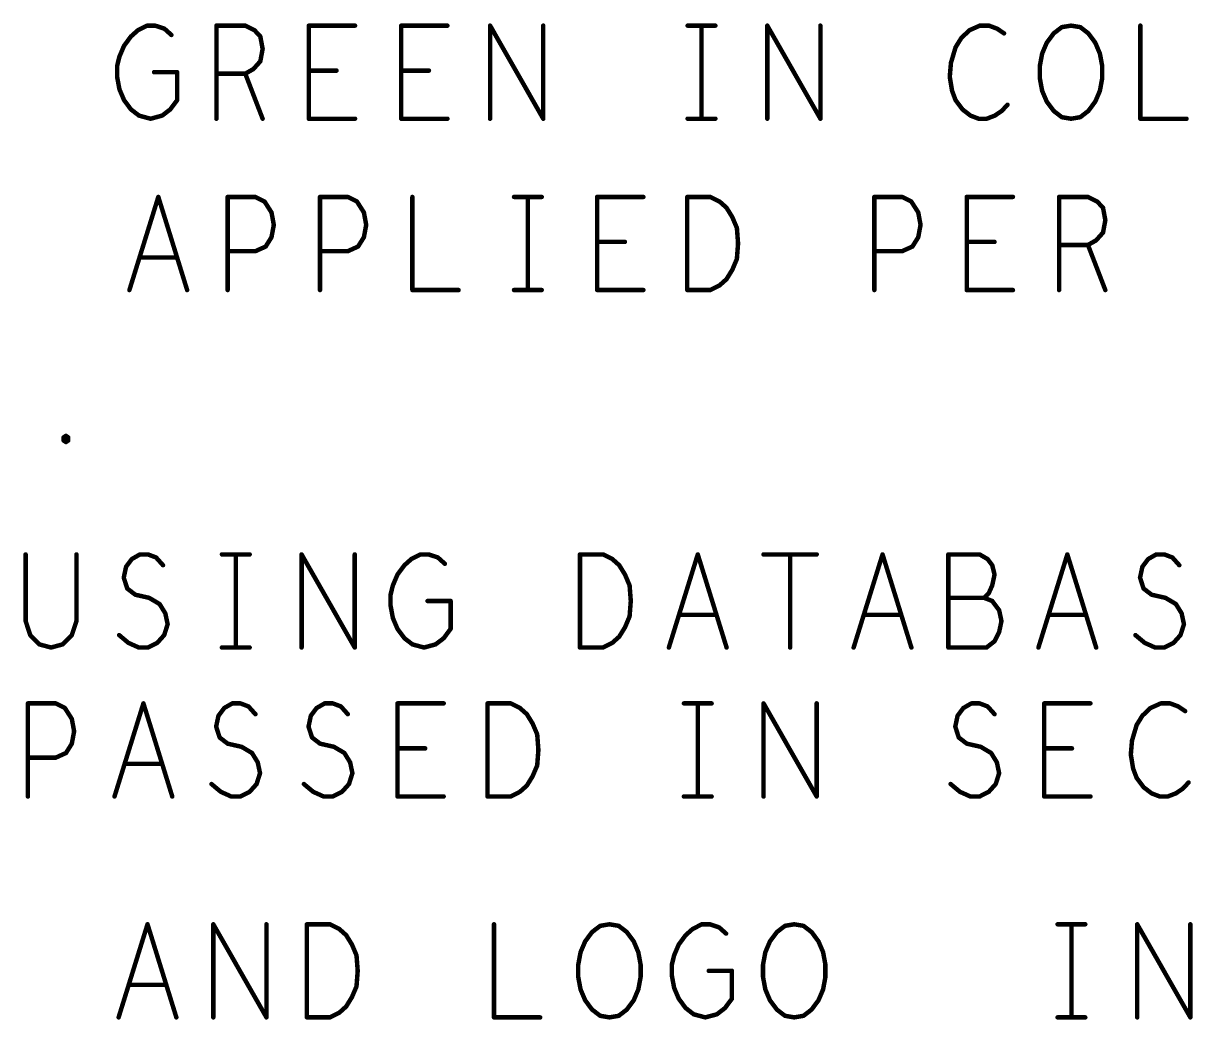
# Model space of a CAD drawing. Extents: x -18 to 16.1, y -6.6 to 15.5.
# Drawn here: x -12.839 to -11.269, y 11.288 to 12.626 of the extents above; entities that cross this region are included whole.
import ezdxf

# ---------------------------------------------------------------- set-up
doc = ezdxf.new("R2010")
doc.units = 0
doc.layers.get('0').update_dxf_attribs({"linetype": 'CONTINUOUS'})
doc.layers.add('FAB', color=13, linetype='CONTINUOUS')

# ---------------------------------------------------------------- blocks, each defined once
blk = doc.blocks.new('ROUND_1')
at = {"const_width": 0.003}
blk.add_lwpolyline([(-0.0015, 0, 1), (0.0015, 0, 1)], format="xyb", close=True, dxfattribs=at)

msp = doc.modelspace()

# ---------------------------------------------------------------- linework, layer by layer
at = {"layer": 'FAB', "const_width": 0.006}
for points in [[(-12.6941, 12.6082), (-12.6848, 12.6165)], [(-12.6848, 12.6165), (-12.6724, 12.6227)], [(-12.6724, 12.6227), (-12.6616, 12.6227)], [(-12.6616, 12.6227), (-12.6492, 12.6186)], [(-12.6492, 12.6186), (-12.6399, 12.6102)], [(-12.5794, 12.4977), (-12.5794, 12.6227)], [(-12.5794, 12.6227), (-12.5407, 12.6227)], [(-12.5407, 12.6227), (-12.5283, 12.6165)], [(-12.5283, 12.6165), (-12.5205, 12.6082)], [(-12.4554, 12.4977), (-12.4554, 12.6227)], [(-12.4554, 12.6227), (-12.3934, 12.6227)], [(-12.3314, 12.4977), (-12.3314, 12.6227)], [(-12.3314, 12.6227), (-12.2694, 12.6227)], [(-12.2121, 12.4977), (-12.2121, 12.6227)], [(-12.2121, 12.6227), (-12.1408, 12.4977)], [(-12.1408, 12.4977), (-12.1408, 12.6227)], [(-11.947, 12.6227), (-11.9098, 12.6227)], [(-11.9284, 12.6227), (-11.9284, 12.4977)], [(-11.8401, 12.4977), (-11.8401, 12.6227)], [(-11.8401, 12.6227), (-11.7688, 12.4977)], [(-11.7688, 12.4977), (-11.7688, 12.6227)], [(-11.5688, 12.6165), (-11.5797, 12.6061)], [(-11.5549, 12.6227), (-11.5688, 12.6165)], [(-11.5425, 12.6227), (-11.5549, 12.6227)], [(-11.5316, 12.6186), (-11.5425, 12.6227)], [(-11.5223, 12.6123), (-11.5316, 12.6186)], [(-11.4557, 12.6123), (-11.4448, 12.6207)], [(-11.4448, 12.6207), (-11.4324, 12.6227)], [(-11.4324, 12.6227), (-11.42, 12.6207)], [(-11.42, 12.6207), (-11.4092, 12.6123)], [(-11.3394, 12.6227), (-11.3394, 12.4977)], [(-12.7034, 12.5957), (-12.6941, 12.6082)], [(-12.5205, 12.6082), (-12.5174, 12.5915)], [(-11.5797, 12.6061), (-11.5874, 12.5936)], [(-11.4712, 12.5852), (-11.465, 12.5998)], [(-11.465, 12.5998), (-11.4557, 12.6123)], [(-11.4092, 12.6123), (-11.3999, 12.5998)], [(-11.3999, 12.5998), (-11.3937, 12.5852)], [(-12.7096, 12.5811), (-12.7034, 12.5957)], [(-12.5174, 12.5915), (-12.5205, 12.5748)], [(-11.5874, 12.5936), (-11.5936, 12.5727)], [(-11.4743, 12.5686), (-11.4712, 12.5852)], [(-11.3937, 12.5852), (-11.3906, 12.5686)], [(-12.7127, 12.5686), (-12.7096, 12.5811)], [(-12.7127, 12.554), (-12.7127, 12.5686)], [(-12.5205, 12.5748), (-12.5298, 12.5644)], [(-11.5936, 12.5727), (-11.5952, 12.554)], [(-11.4743, 12.5519), (-11.4743, 12.5686)], [(-11.3906, 12.5686), (-11.3906, 12.5519)], [(-12.7096, 12.5373), (-12.7127, 12.554)], [(-12.6631, 12.5602), (-12.6321, 12.5602)], [(-12.6321, 12.5602), (-12.6321, 12.5227)], [(-12.5407, 12.5582), (-12.5794, 12.5582)], [(-12.5298, 12.5644), (-12.5407, 12.5582)], [(-12.5407, 12.5582), (-12.5174, 12.4977)], [(-12.4182, 12.5623), (-12.4554, 12.5623)], [(-12.2942, 12.5623), (-12.3314, 12.5623)], [(-11.5952, 12.554), (-11.5921, 12.5352)], [(-11.4712, 12.5352), (-11.4743, 12.5519)], [(-11.3906, 12.5519), (-11.3937, 12.5352)], [(-12.7034, 12.5227), (-12.7096, 12.5373)], [(-12.6941, 12.5102), (-12.7034, 12.5227)], [(-12.6321, 12.5227), (-12.6414, 12.5102)], [(-11.5921, 12.5352), (-11.5874, 12.5227)], [(-11.5874, 12.5227), (-11.5781, 12.5102)], [(-11.465, 12.5207), (-11.4712, 12.5352)], [(-11.4557, 12.5082), (-11.465, 12.5207)], [(-11.3999, 12.5207), (-11.4092, 12.5082)], [(-11.3937, 12.5352), (-11.3999, 12.5207)], [(-12.6833, 12.5019), (-12.6941, 12.5102)], [(-12.6414, 12.5102), (-12.6523, 12.5019)], [(-11.5781, 12.5102), (-11.5673, 12.5019)], [(-11.5347, 12.5019), (-11.5254, 12.5082)], [(-11.5254, 12.5082), (-11.5177, 12.5165)], [(-11.4448, 12.4998), (-11.4557, 12.5082)], [(-11.4092, 12.5082), (-11.42, 12.4998)], [(-12.6678, 12.4977), (-12.6833, 12.5019)], [(-12.6523, 12.5019), (-12.6678, 12.4977)], [(-12.3934, 12.4977), (-12.4554, 12.4977)], [(-12.2694, 12.4977), (-12.3314, 12.4977)], [(-11.947, 12.4977), (-11.9098, 12.4977)], [(-11.5673, 12.5019), (-11.5564, 12.4977)], [(-11.5564, 12.4977), (-11.5456, 12.4977)], [(-11.5456, 12.4977), (-11.5347, 12.5019)], [(-11.4324, 12.4977), (-11.4448, 12.4998)], [(-11.42, 12.4998), (-11.4324, 12.4977)], [(-11.3394, 12.4977), (-11.2774, 12.4977)], [(-12.6962, 12.2677), (-12.6574, 12.3927)], [(-12.6574, 12.3927), (-12.6187, 12.2677)], [(-12.5644, 12.2677), (-12.5644, 12.3927)], [(-12.5644, 12.3927), (-12.5272, 12.3927)], [(-12.5272, 12.3927), (-12.5148, 12.3865)], [(-12.5148, 12.3865), (-12.5055, 12.3719)], [(-12.4404, 12.2677), (-12.4404, 12.3927)], [(-12.4404, 12.3927), (-12.4032, 12.3927)], [(-12.4032, 12.3927), (-12.3908, 12.3865)], [(-12.3908, 12.3865), (-12.3815, 12.3719)], [(-12.3164, 12.3927), (-12.3164, 12.2677)], [(-12.18, 12.3927), (-12.1428, 12.3927)], [(-12.1614, 12.3927), (-12.1614, 12.2677)], [(-12.0684, 12.2677), (-12.0684, 12.3927)], [(-12.0684, 12.3927), (-12.0064, 12.3927)], [(-11.9475, 12.2677), (-11.9475, 12.3927)], [(-11.9475, 12.3927), (-11.9165, 12.3927)], [(-11.9165, 12.3927), (-11.9041, 12.3865)], [(-11.9041, 12.3865), (-11.8948, 12.3782)], [(-11.6964, 12.2677), (-11.6964, 12.3927)], [(-11.6964, 12.3927), (-11.6592, 12.3927)], [(-11.6592, 12.3927), (-11.6468, 12.3865)], [(-11.6468, 12.3865), (-11.6375, 12.3719)], [(-11.5724, 12.2677), (-11.5724, 12.3927)], [(-11.5724, 12.3927), (-11.5104, 12.3927)], [(-11.4484, 12.2677), (-11.4484, 12.3927)], [(-11.4484, 12.3927), (-11.4097, 12.3927)], [(-11.4097, 12.3927), (-11.3973, 12.3865)], [(-11.3973, 12.3865), (-11.3895, 12.3782)], [(-12.5055, 12.3719), (-12.5024, 12.3552)], [(-12.3815, 12.3719), (-12.3784, 12.3552)], [(-11.8948, 12.3782), (-11.8871, 12.3657)], [(-11.8871, 12.3657), (-11.8809, 12.3511)], [(-11.6375, 12.3719), (-11.6344, 12.3552)], [(-11.3895, 12.3782), (-11.3864, 12.3615)], [(-12.5024, 12.3552), (-12.5055, 12.3386)], [(-12.3784, 12.3552), (-12.3815, 12.3386)], [(-11.8809, 12.3511), (-11.8793, 12.3302)], [(-11.6344, 12.3552), (-11.6375, 12.3386)], [(-11.3864, 12.3615), (-11.3895, 12.3448)], [(-12.5055, 12.3386), (-12.5133, 12.3261)], [(-12.3815, 12.3386), (-12.3893, 12.3261)], [(-12.0312, 12.3323), (-12.0684, 12.3323)], [(-11.6375, 12.3386), (-11.6453, 12.3261)], [(-11.5352, 12.3323), (-11.5724, 12.3323)], [(-11.3988, 12.3344), (-11.4097, 12.3282)], [(-11.3895, 12.3448), (-11.3988, 12.3344)], [(-12.5272, 12.3198), (-12.5644, 12.3198)], [(-12.5133, 12.3261), (-12.5272, 12.3198)], [(-12.4032, 12.3198), (-12.4404, 12.3198)], [(-12.3893, 12.3261), (-12.4032, 12.3198)], [(-11.8793, 12.3302), (-11.8809, 12.3094)], [(-11.6592, 12.3198), (-11.6964, 12.3198)], [(-11.6453, 12.3261), (-11.6592, 12.3198)], [(-11.4097, 12.3282), (-11.4484, 12.3282)], [(-11.4097, 12.3282), (-11.3864, 12.2677)], [(-12.6326, 12.3115), (-12.6822, 12.3115)], [(-11.8809, 12.3094), (-11.8871, 12.2948)], [(-11.8871, 12.2948), (-11.8948, 12.2823)], [(-11.9041, 12.274), (-11.9165, 12.2677)], [(-11.8948, 12.2823), (-11.9041, 12.274)], [(-12.3164, 12.2677), (-12.2544, 12.2677)], [(-12.18, 12.2677), (-12.1428, 12.2677)], [(-12.0064, 12.2677), (-12.0684, 12.2677)], [(-11.9165, 12.2677), (-11.9475, 12.2677)], [(-11.5104, 12.2677), (-11.5724, 12.2677)], [(-12.7845, 12.0698), (-12.7814, 12.0719)], [(-12.7845, 12.0657), (-12.7845, 12.0698)], [(-12.7814, 12.0636), (-12.7845, 12.0657)], [(-12.7814, 12.0719), (-12.7783, 12.0698)], [(-12.7783, 12.0657), (-12.7814, 12.0636)], [(-12.7783, 12.0698), (-12.7783, 12.0657)], [(-12.8355, 11.9127), (-12.8355, 11.8232)], [(-12.7673, 11.8232), (-12.7673, 11.9127)], [(-12.6929, 11.9065), (-12.6821, 11.9127)], [(-12.6821, 11.9127), (-12.6712, 11.9127)], [(-12.6712, 11.9127), (-12.6604, 11.9086)], [(-12.6604, 11.9086), (-12.6511, 11.8982)], [(-12.572, 11.9127), (-12.5348, 11.9127)], [(-12.5534, 11.9127), (-12.5534, 11.7877)], [(-12.4651, 11.7877), (-12.4651, 11.9127)], [(-12.4651, 11.9127), (-12.3938, 11.7877)], [(-12.3938, 11.7877), (-12.3938, 11.9127)], [(-12.3178, 11.9065), (-12.3054, 11.9127)], [(-12.3054, 11.9127), (-12.2946, 11.9127)], [(-12.2946, 11.9127), (-12.2822, 11.9086)], [(-12.2822, 11.9086), (-12.2729, 11.9002)], [(-12.0915, 11.7877), (-12.0915, 11.9127)], [(-12.0915, 11.9127), (-12.0605, 11.9127)], [(-12.0605, 11.9127), (-12.0481, 11.9065)], [(-11.9722, 11.7877), (-11.9334, 11.9127)], [(-11.9334, 11.9127), (-11.8947, 11.7877)], [(-11.8451, 11.9127), (-11.7738, 11.9127)], [(-11.8094, 11.9127), (-11.8094, 11.7877)], [(-11.7242, 11.7877), (-11.6854, 11.9127)], [(-11.6854, 11.9127), (-11.6467, 11.7877)], [(-11.5552, 11.9127), (-11.5971, 11.9127)], [(-11.5971, 11.9127), (-11.5971, 11.7877)], [(-11.5444, 11.9065), (-11.5552, 11.9127)], [(-11.4762, 11.7877), (-11.4374, 11.9127)], [(-11.4374, 11.9127), (-11.3987, 11.7877)], [(-11.3289, 11.9065), (-11.3181, 11.9127)], [(-11.3181, 11.9127), (-11.3072, 11.9127)], [(-11.3072, 11.9127), (-11.2964, 11.9086)], [(-11.2964, 11.9086), (-11.2871, 11.8982)], [(-12.7038, 11.8815), (-12.7007, 11.8961)], [(-12.7007, 11.8961), (-12.6929, 11.9065)], [(-12.3364, 11.8857), (-12.3271, 11.8982)], [(-12.3271, 11.8982), (-12.3178, 11.9065)], [(-12.0481, 11.9065), (-12.0388, 11.8982)], [(-12.0388, 11.8982), (-12.0311, 11.8857)], [(-11.5382, 11.8982), (-11.5444, 11.9065)], [(-11.5351, 11.8857), (-11.5382, 11.8982)], [(-11.3398, 11.8815), (-11.3367, 11.8961)], [(-11.3367, 11.8961), (-11.3289, 11.9065)], [(-12.6991, 11.8669), (-12.7038, 11.8815)], [(-12.3426, 11.8711), (-12.3364, 11.8857)], [(-12.0311, 11.8857), (-12.0249, 11.8711)], [(-11.5382, 11.8711), (-11.5351, 11.8857)], [(-11.3351, 11.8669), (-11.3398, 11.8815)], [(-12.6883, 11.8586), (-12.6991, 11.8669)], [(-12.3457, 11.8586), (-12.3426, 11.8711)], [(-12.0249, 11.8711), (-12.0233, 11.8502)], [(-11.549, 11.8544), (-11.5428, 11.8607)], [(-11.5428, 11.8607), (-11.5382, 11.8711)], [(-11.3243, 11.8586), (-11.3351, 11.8669)], [(-12.6697, 11.8544), (-12.6883, 11.8586)], [(-12.6557, 11.8461), (-12.6697, 11.8544)], [(-12.648, 11.8336), (-12.6557, 11.8461)], [(-12.3457, 11.844), (-12.3457, 11.8586)], [(-12.2961, 11.8502), (-12.2651, 11.8502)], [(-12.2651, 11.8502), (-12.2651, 11.8127)], [(-12.0233, 11.8502), (-12.0249, 11.8294)], [(-11.549, 11.8544), (-11.5971, 11.8544)], [(-11.5382, 11.8502), (-11.549, 11.8544)], [(-11.5289, 11.8377), (-11.5382, 11.8502)], [(-11.3057, 11.8544), (-11.3243, 11.8586)], [(-11.2917, 11.8461), (-11.3057, 11.8544)], [(-11.284, 11.8336), (-11.2917, 11.8461)], [(-12.6449, 11.819), (-12.648, 11.8336)], [(-12.3426, 11.8273), (-12.3457, 11.844)], [(-12.0249, 11.8294), (-12.0311, 11.8148)], [(-11.9086, 11.8315), (-11.9582, 11.8315)], [(-11.6606, 11.8315), (-11.7102, 11.8315)], [(-11.5258, 11.8232), (-11.5289, 11.8377)], [(-11.4126, 11.8315), (-11.4622, 11.8315)], [(-11.2809, 11.819), (-11.284, 11.8336)], [(-12.8355, 11.8232), (-12.8293, 11.8044)], [(-12.7735, 11.8044), (-12.7673, 11.8232)], [(-12.6495, 11.8044), (-12.6449, 11.819)], [(-12.3364, 11.8127), (-12.3426, 11.8273)], [(-12.0311, 11.8148), (-12.0388, 11.8023)], [(-11.5289, 11.8086), (-11.5258, 11.8232)], [(-11.2855, 11.8044), (-11.2809, 11.819)], [(-12.8293, 11.8044), (-12.8169, 11.7919)], [(-12.7859, 11.7919), (-12.7735, 11.8044)], [(-12.71, 11.8044), (-12.6976, 11.794)], [(-12.6588, 11.794), (-12.6495, 11.8044)], [(-12.3271, 11.8002), (-12.3364, 11.8127)], [(-12.3163, 11.7919), (-12.3271, 11.8002)], [(-12.2744, 11.8002), (-12.2853, 11.7919)], [(-12.2651, 11.8127), (-12.2744, 11.8002)], [(-12.0388, 11.8023), (-12.0481, 11.794)], [(-11.5351, 11.7961), (-11.5289, 11.8086)], [(-11.346, 11.8044), (-11.3336, 11.794)], [(-11.2948, 11.794), (-11.2855, 11.8044)], [(-12.8169, 11.7919), (-12.8014, 11.7877)], [(-12.8014, 11.7877), (-12.7859, 11.7919)], [(-12.6976, 11.794), (-12.6836, 11.7877)], [(-12.6836, 11.7877), (-12.6712, 11.7877)], [(-12.6712, 11.7877), (-12.6588, 11.794)], [(-12.572, 11.7877), (-12.5348, 11.7877)], [(-12.3008, 11.7877), (-12.3163, 11.7919)], [(-12.2853, 11.7919), (-12.3008, 11.7877)], [(-12.0605, 11.7877), (-12.0915, 11.7877)], [(-12.0481, 11.794), (-12.0605, 11.7877)], [(-11.5971, 11.7877), (-11.5459, 11.7877)], [(-11.5459, 11.7877), (-11.5351, 11.7961)], [(-11.3336, 11.794), (-11.3196, 11.7877)], [(-11.3196, 11.7877), (-11.3072, 11.7877)], [(-11.3072, 11.7877), (-11.2948, 11.794)], [(-12.8324, 11.5877), (-12.8324, 11.7127)], [(-12.8324, 11.7127), (-12.7952, 11.7127)], [(-12.7952, 11.7127), (-12.7828, 11.7065)], [(-12.7828, 11.7065), (-12.7735, 11.6919)], [(-12.7162, 11.5877), (-12.6774, 11.7127)], [(-12.6774, 11.7127), (-12.6387, 11.5877)], [(-12.5767, 11.6961), (-12.5689, 11.7065)], [(-12.5689, 11.7065), (-12.5581, 11.7127)], [(-12.5581, 11.7127), (-12.5472, 11.7127)], [(-12.5472, 11.7127), (-12.5364, 11.7086)], [(-12.5364, 11.7086), (-12.5271, 11.6982)], [(-12.4527, 11.6961), (-12.4449, 11.7065)], [(-12.4449, 11.7065), (-12.4341, 11.7127)], [(-12.4341, 11.7127), (-12.4232, 11.7127)], [(-12.4232, 11.7127), (-12.4124, 11.7086)], [(-12.4124, 11.7086), (-12.4031, 11.6982)], [(-12.3364, 11.5877), (-12.3364, 11.7127)], [(-12.3364, 11.7127), (-12.2744, 11.7127)], [(-12.2155, 11.5877), (-12.2155, 11.7127)], [(-12.2155, 11.7127), (-12.1845, 11.7127)], [(-12.1845, 11.7127), (-12.1721, 11.7065)], [(-12.1721, 11.7065), (-12.1628, 11.6982)], [(-11.952, 11.7127), (-11.9148, 11.7127)], [(-11.9334, 11.7127), (-11.9334, 11.5877)], [(-11.8451, 11.5877), (-11.8451, 11.7127)], [(-11.8451, 11.7127), (-11.7738, 11.5877)], [(-11.7738, 11.5877), (-11.7738, 11.7127)], [(-11.5847, 11.6961), (-11.5769, 11.7065)], [(-11.5769, 11.7065), (-11.5661, 11.7127)], [(-11.5661, 11.7127), (-11.5552, 11.7127)], [(-11.5552, 11.7127), (-11.5444, 11.7086)], [(-11.5444, 11.7086), (-11.5351, 11.6982)], [(-11.4684, 11.5877), (-11.4684, 11.7127)], [(-11.4684, 11.7127), (-11.4064, 11.7127)], [(-11.3258, 11.7065), (-11.3367, 11.6961)], [(-11.3119, 11.7127), (-11.3258, 11.7065)], [(-11.2995, 11.7127), (-11.3119, 11.7127)], [(-11.2886, 11.7086), (-11.2995, 11.7127)], [(-11.2793, 11.7023), (-11.2886, 11.7086)], [(-12.7735, 11.6919), (-12.7704, 11.6752)], [(-12.5798, 11.6815), (-12.5767, 11.6961)], [(-12.4558, 11.6815), (-12.4527, 11.6961)], [(-12.1628, 11.6982), (-12.1551, 11.6857)], [(-11.5878, 11.6815), (-11.5847, 11.6961)], [(-11.3367, 11.6961), (-11.3444, 11.6836)], [(-12.7704, 11.6752), (-12.7735, 11.6586)], [(-12.5751, 11.6669), (-12.5798, 11.6815)], [(-12.4511, 11.6669), (-12.4558, 11.6815)], [(-12.1551, 11.6857), (-12.1489, 11.6711)], [(-11.5831, 11.6669), (-11.5878, 11.6815)], [(-11.3444, 11.6836), (-11.3506, 11.6627)], [(-12.7735, 11.6586), (-12.7813, 11.6461)], [(-12.5643, 11.6586), (-12.5751, 11.6669)], [(-12.5457, 11.6544), (-12.5643, 11.6586)], [(-12.4403, 11.6586), (-12.4511, 11.6669)], [(-12.4217, 11.6544), (-12.4403, 11.6586)], [(-12.1489, 11.6711), (-12.1473, 11.6502)], [(-11.5723, 11.6586), (-11.5831, 11.6669)], [(-11.5537, 11.6544), (-11.5723, 11.6586)], [(-11.3506, 11.6627), (-11.3522, 11.644)], [(-12.7813, 11.6461), (-12.7952, 11.6398)], [(-12.5317, 11.6461), (-12.5457, 11.6544)], [(-12.524, 11.6336), (-12.5317, 11.6461)], [(-12.4077, 11.6461), (-12.4217, 11.6544)], [(-12.4, 11.6336), (-12.4077, 11.6461)], [(-12.2992, 11.6523), (-12.3364, 11.6523)], [(-12.1473, 11.6502), (-12.1489, 11.6294)], [(-11.5397, 11.6461), (-11.5537, 11.6544)], [(-11.532, 11.6336), (-11.5397, 11.6461)], [(-11.4312, 11.6523), (-11.4684, 11.6523)], [(-11.3522, 11.644), (-11.3491, 11.6252)], [(-12.7952, 11.6398), (-12.8324, 11.6398)], [(-12.6526, 11.6315), (-12.7022, 11.6315)], [(-12.5209, 11.619), (-12.524, 11.6336)], [(-12.3969, 11.619), (-12.4, 11.6336)], [(-12.1489, 11.6294), (-12.1551, 11.6148)], [(-11.5289, 11.619), (-11.532, 11.6336)], [(-11.3491, 11.6252), (-11.3444, 11.6127)], [(-12.5255, 11.6044), (-12.5209, 11.619)], [(-12.4015, 11.6044), (-12.3969, 11.619)], [(-12.1551, 11.6148), (-12.1628, 11.6023)], [(-11.5335, 11.6044), (-11.5289, 11.619)], [(-11.3444, 11.6127), (-11.3351, 11.6002)], [(-12.586, 11.6044), (-12.5736, 11.594)], [(-12.5736, 11.594), (-12.5596, 11.5877)], [(-12.5472, 11.5877), (-12.5348, 11.594)], [(-12.5348, 11.594), (-12.5255, 11.6044)], [(-12.462, 11.6044), (-12.4496, 11.594)], [(-12.4496, 11.594), (-12.4356, 11.5877)], [(-12.4232, 11.5877), (-12.4108, 11.594)], [(-12.4108, 11.594), (-12.4015, 11.6044)], [(-12.1721, 11.594), (-12.1845, 11.5877)], [(-12.1628, 11.6023), (-12.1721, 11.594)], [(-11.594, 11.6044), (-11.5816, 11.594)], [(-11.5816, 11.594), (-11.5676, 11.5877)], [(-11.5552, 11.5877), (-11.5428, 11.594)], [(-11.5428, 11.594), (-11.5335, 11.6044)], [(-11.3351, 11.6002), (-11.3243, 11.5919)], [(-11.2917, 11.5919), (-11.2824, 11.5982)], [(-11.2824, 11.5982), (-11.2747, 11.6065)], [(-12.5596, 11.5877), (-12.5472, 11.5877)], [(-12.4356, 11.5877), (-12.4232, 11.5877)], [(-12.2744, 11.5877), (-12.3364, 11.5877)], [(-12.1845, 11.5877), (-12.2155, 11.5877)], [(-11.952, 11.5877), (-11.9148, 11.5877)], [(-11.5676, 11.5877), (-11.5552, 11.5877)], [(-11.4064, 11.5877), (-11.4684, 11.5877)], [(-11.3243, 11.5919), (-11.3134, 11.5877)], [(-11.3134, 11.5877), (-11.3026, 11.5877)], [(-11.3026, 11.5877), (-11.2917, 11.5919)], [(-12.7107, 11.2911), (-12.6719, 11.4161)], [(-12.6719, 11.4161), (-12.6332, 11.2911)], [(-12.5836, 11.2911), (-12.5836, 11.4161)], [(-12.5836, 11.4161), (-12.5123, 11.2911)], [(-12.5123, 11.2911), (-12.5123, 11.4161)], [(-12.458, 11.2911), (-12.458, 11.4161)], [(-12.458, 11.4161), (-12.427, 11.4161)], [(-12.427, 11.4161), (-12.4146, 11.4098)], [(-12.4146, 11.4098), (-12.4053, 11.4015)], [(-12.2069, 11.4161), (-12.2069, 11.2911)], [(-12.0845, 11.3932), (-12.0752, 11.4057)], [(-12.0752, 11.4057), (-12.0643, 11.414)], [(-12.0643, 11.414), (-12.0519, 11.4161)], [(-12.0519, 11.4161), (-12.0395, 11.414)], [(-12.0395, 11.414), (-12.0287, 11.4057)], [(-12.0287, 11.4057), (-12.0194, 11.3932)], [(-11.9496, 11.4015), (-11.9403, 11.4098)], [(-11.9403, 11.4098), (-11.9279, 11.4161)], [(-11.9279, 11.4161), (-11.9171, 11.4161)], [(-11.9171, 11.4161), (-11.9047, 11.4119)], [(-11.9047, 11.4119), (-11.8954, 11.4036)], [(-11.8365, 11.3932), (-11.8272, 11.4057)], [(-11.8272, 11.4057), (-11.8163, 11.414)], [(-11.8163, 11.414), (-11.8039, 11.4161)], [(-11.8039, 11.4161), (-11.7915, 11.414)], [(-11.7915, 11.414), (-11.7807, 11.4057)], [(-11.7807, 11.4057), (-11.7714, 11.3932)], [(-11.4505, 11.4161), (-11.4133, 11.4161)], [(-11.4319, 11.4161), (-11.4319, 11.2911)], [(-11.3436, 11.2911), (-11.3436, 11.4161)], [(-11.3436, 11.4161), (-11.2723, 11.2911)], [(-11.2723, 11.2911), (-11.2723, 11.4161)], [(-12.4053, 11.4015), (-12.3976, 11.389)], [(-12.0907, 11.3786), (-12.0845, 11.3932)], [(-12.0194, 11.3932), (-12.0132, 11.3786)], [(-11.9589, 11.389), (-11.9496, 11.4015)], [(-11.8427, 11.3786), (-11.8365, 11.3932)], [(-11.7714, 11.3932), (-11.7652, 11.3786)], [(-12.3976, 11.389), (-12.3914, 11.3744)], [(-12.3914, 11.3744), (-12.3898, 11.3536)], [(-12.0938, 11.3619), (-12.0907, 11.3786)], [(-12.0132, 11.3786), (-12.0101, 11.3619)], [(-11.9682, 11.3619), (-11.9651, 11.3744)], [(-11.9651, 11.3744), (-11.9589, 11.389)], [(-11.8458, 11.3619), (-11.8427, 11.3786)], [(-11.7652, 11.3786), (-11.7621, 11.3619)], [(-12.0938, 11.3452), (-12.0938, 11.3619)], [(-12.0101, 11.3619), (-12.0101, 11.3452)], [(-11.9682, 11.3473), (-11.9682, 11.3619)], [(-11.8458, 11.3452), (-11.8458, 11.3619)], [(-11.7621, 11.3619), (-11.7621, 11.3452)], [(-12.3898, 11.3536), (-12.3914, 11.3327)], [(-12.0907, 11.3286), (-12.0938, 11.3452)], [(-12.0101, 11.3452), (-12.0132, 11.3286)], [(-11.9651, 11.3307), (-11.9682, 11.3473)], [(-11.9186, 11.3536), (-11.8876, 11.3536)], [(-11.8876, 11.3536), (-11.8876, 11.3161)], [(-11.8427, 11.3286), (-11.8458, 11.3452)], [(-11.7621, 11.3452), (-11.7652, 11.3286)], [(-12.6471, 11.3348), (-12.6967, 11.3348)], [(-12.3914, 11.3327), (-12.3976, 11.3182)], [(-12.0845, 11.314), (-12.0907, 11.3286)], [(-12.0132, 11.3286), (-12.0194, 11.314)], [(-11.9589, 11.3161), (-11.9651, 11.3307)], [(-11.8365, 11.314), (-11.8427, 11.3286)], [(-11.7652, 11.3286), (-11.7714, 11.314)], [(-12.3976, 11.3182), (-12.4053, 11.3057)], [(-12.0752, 11.3015), (-12.0845, 11.314)], [(-12.0194, 11.314), (-12.0287, 11.3015)], [(-11.9496, 11.3036), (-11.9589, 11.3161)], [(-11.8876, 11.3161), (-11.8969, 11.3036)], [(-11.8272, 11.3015), (-11.8365, 11.314)], [(-11.7714, 11.314), (-11.7807, 11.3015)], [(-12.4146, 11.2973), (-12.427, 11.2911)], [(-12.4053, 11.3057), (-12.4146, 11.2973)], [(-12.0643, 11.2932), (-12.0752, 11.3015)], [(-12.0287, 11.3015), (-12.0395, 11.2932)], [(-11.9388, 11.2952), (-11.9496, 11.3036)], [(-11.8969, 11.3036), (-11.9078, 11.2952)], [(-11.8163, 11.2932), (-11.8272, 11.3015)], [(-11.7807, 11.3015), (-11.7915, 11.2932)], [(-12.427, 11.2911), (-12.458, 11.2911)], [(-12.2069, 11.2911), (-12.1449, 11.2911)], [(-12.0519, 11.2911), (-12.0643, 11.2932)], [(-12.0395, 11.2932), (-12.0519, 11.2911)], [(-11.9233, 11.2911), (-11.9388, 11.2952)], [(-11.9078, 11.2952), (-11.9233, 11.2911)], [(-11.8039, 11.2911), (-11.8163, 11.2932)], [(-11.7915, 11.2932), (-11.8039, 11.2911)], [(-11.4505, 11.2911), (-11.4133, 11.2911)]]:
    msp.add_lwpolyline(points, dxfattribs=at)

# ---------------------------------------------------------------- block references
at = {"layer": 'FAB'}
for p in [(-12.6848, 12.6165), (-12.6848, 12.6165), (-12.6724, 12.6227), (-12.6724, 12.6227), (-12.6616, 12.6227), (-12.6616, 12.6227), (-12.6492, 12.6186), (-12.6492, 12.6186), (-12.5794, 12.6227), (-12.5794, 12.6227), (-12.5407, 12.6227), (-12.5407, 12.6227), (-12.5283, 12.6165), (-12.5283, 12.6165), (-12.4554, 12.6227), (-12.4554, 12.6227), (-12.3934, 12.6227), (-12.3314, 12.6227), (-12.3314, 12.6227), (-12.2694, 12.6227), (-12.2121, 12.6227), (-12.2121, 12.6227), (-12.1408, 12.6227), (-11.947, 12.6227), (-11.9284, 12.6227), (-11.9098, 12.6227), (-11.8401, 12.6227), (-11.8401, 12.6227), (-11.7688, 12.6227), (-11.5688, 12.6165), (-11.5688, 12.6165), (-11.5549, 12.6227), (-11.5549, 12.6227), (-11.5425, 12.6227), (-11.5425, 12.6227), (-11.5316, 12.6186), (-11.5316, 12.6186), (-11.4448, 12.6207), (-11.4448, 12.6207), (-11.4324, 12.6227), (-11.4324, 12.6227), (-11.42, 12.6207), (-11.42, 12.6207), (-11.3394, 12.6227), (-12.6941, 12.6082), (-12.6941, 12.6082), (-12.6399, 12.6102), (-12.5205, 12.6082), (-12.5205, 12.6082), (-11.5797, 12.6061), (-11.5797, 12.6061), (-11.5223, 12.6123), (-11.465, 12.5998), (-11.465, 12.5998), (-11.4557, 12.6123), (-11.4557, 12.6123), (-11.4092, 12.6123), (-11.4092, 12.6123), (-11.3999, 12.5998), (-11.3999, 12.5998), (-12.7034, 12.5957), (-12.7034, 12.5957), (-12.5174, 12.5915), (-12.5174, 12.5915), (-11.5874, 12.5936), (-11.5874, 12.5936), (-11.4712, 12.5852), (-11.4712, 12.5852), (-11.3937, 12.5852), (-11.3937, 12.5852), (-12.7127, 12.5686), (-12.7127, 12.5686), (-12.7096, 12.5811), (-12.7096, 12.5811), (-12.5205, 12.5748), (-12.5205, 12.5748), (-11.5936, 12.5727), (-11.5936, 12.5727), (-11.4743, 12.5686), (-11.4743, 12.5686), (-11.3906, 12.5686), (-11.3906, 12.5686), (-12.7127, 12.554), (-12.7127, 12.554), (-12.6631, 12.5602), (-12.6321, 12.5602), (-12.6321, 12.5602), (-12.5794, 12.5582), (-12.5407, 12.5582), (-12.5407, 12.5582), (-12.5407, 12.5582), (-12.5298, 12.5644), (-12.5298, 12.5644), (-12.4554, 12.5623), (-12.4182, 12.5623), (-12.3314, 12.5623), (-12.2942, 12.5623), (-11.5952, 12.554), (-11.5952, 12.554), (-11.4743, 12.5519), (-11.4743, 12.5519), (-11.3906, 12.5519), (-11.3906, 12.5519), (-12.7096, 12.5373), (-12.7096, 12.5373), (-12.7034, 12.5227), (-12.7034, 12.5227), (-12.6321, 12.5227), (-12.6321, 12.5227), (-11.5921, 12.5352), (-11.5921, 12.5352), (-11.5874, 12.5227), (-11.5874, 12.5227), (-11.4712, 12.5352), (-11.4712, 12.5352), (-11.465, 12.5207), (-11.465, 12.5207), (-11.3999, 12.5207), (-11.3999, 12.5207), (-11.3937, 12.5352), (-11.3937, 12.5352), (-12.6941, 12.5102), (-12.6941, 12.5102), (-12.6414, 12.5102), (-12.6414, 12.5102), (-11.5781, 12.5102), (-11.5781, 12.5102), (-11.5254, 12.5082), (-11.5254, 12.5082), (-11.5177, 12.5165), (-11.4557, 12.5082), (-11.4557, 12.5082), (-11.4092, 12.5082), (-11.4092, 12.5082), (-12.6833, 12.5019), (-12.6833, 12.5019), (-12.6678, 12.4977), (-12.6678, 12.4977), (-12.6523, 12.5019), (-12.6523, 12.5019), (-12.5794, 12.4977), (-12.5174, 12.4977), (-12.4554, 12.4977), (-12.4554, 12.4977), (-12.3934, 12.4977), (-12.3314, 12.4977), (-12.3314, 12.4977), (-12.2694, 12.4977), (-12.2121, 12.4977), (-12.1408, 12.4977), (-12.1408, 12.4977), (-11.947, 12.4977), (-11.9284, 12.4977), (-11.9098, 12.4977), (-11.8401, 12.4977), (-11.7688, 12.4977), (-11.7688, 12.4977), (-11.5673, 12.5019), (-11.5673, 12.5019), (-11.5564, 12.4977), (-11.5564, 12.4977), (-11.5456, 12.4977), (-11.5456, 12.4977), (-11.5347, 12.5019), (-11.5347, 12.5019), (-11.4448, 12.4998), (-11.4448, 12.4998), (-11.4324, 12.4977), (-11.4324, 12.4977), (-11.42, 12.4998), (-11.42, 12.4998), (-11.3394, 12.4977), (-11.3394, 12.4977), (-11.2774, 12.4977), (-12.6574, 12.3927), (-12.6574, 12.3927), (-12.5644, 12.3927), (-12.5644, 12.3927), (-12.5272, 12.3927), (-12.5272, 12.3927), (-12.5148, 12.3865), (-12.5148, 12.3865), (-12.4404, 12.3927), (-12.4404, 12.3927), (-12.4032, 12.3927), (-12.4032, 12.3927), (-12.3908, 12.3865), (-12.3908, 12.3865), (-12.3164, 12.3927), (-12.18, 12.3927), (-12.1614, 12.3927), (-12.1428, 12.3927), (-12.0684, 12.3927), (-12.0684, 12.3927), (-12.0064, 12.3927), (-11.9475, 12.3927), (-11.9475, 12.3927), (-11.9165, 12.3927), (-11.9165, 12.3927), (-11.9041, 12.3865), (-11.9041, 12.3865), (-11.6964, 12.3927), (-11.6964, 12.3927), (-11.6592, 12.3927), (-11.6592, 12.3927), (-11.6468, 12.3865), (-11.6468, 12.3865), (-11.5724, 12.3927), (-11.5724, 12.3927), (-11.5104, 12.3927), (-11.4484, 12.3927), (-11.4484, 12.3927), (-11.4097, 12.3927), (-11.4097, 12.3927), (-11.3973, 12.3865), (-11.3973, 12.3865), (-12.5055, 12.3719), (-12.5055, 12.3719), (-12.3815, 12.3719), (-12.3815, 12.3719), (-11.8948, 12.3782), (-11.8948, 12.3782), (-11.8871, 12.3657), (-11.8871, 12.3657), (-11.6375, 12.3719), (-11.6375, 12.3719), (-11.3895, 12.3782), (-11.3895, 12.3782), (-12.5024, 12.3552), (-12.5024, 12.3552), (-12.3784, 12.3552), (-12.3784, 12.3552), (-11.8809, 12.3511), (-11.8809, 12.3511), (-11.6344, 12.3552), (-11.6344, 12.3552), (-11.3864, 12.3615), (-11.3864, 12.3615), (-12.5055, 12.3386), (-12.5055, 12.3386), (-12.3815, 12.3386), (-12.3815, 12.3386), (-12.0684, 12.3323), (-12.0312, 12.3323), (-11.6375, 12.3386), (-11.6375, 12.3386), (-11.5724, 12.3323), (-11.5352, 12.3323), (-11.3988, 12.3344), (-11.3988, 12.3344), (-11.3895, 12.3448), (-11.3895, 12.3448), (-12.5644, 12.3198), (-12.5272, 12.3198), (-12.5272, 12.3198), (-12.5133, 12.3261), (-12.5133, 12.3261), (-12.4404, 12.3198), (-12.4032, 12.3198), (-12.4032, 12.3198), (-12.3893, 12.3261), (-12.3893, 12.3261), (-11.8793, 12.3302), (-11.8793, 12.3302), (-11.6964, 12.3198), (-11.6592, 12.3198), (-11.6592, 12.3198), (-11.6453, 12.3261), (-11.6453, 12.3261), (-11.4484, 12.3282), (-11.4097, 12.3282), (-11.4097, 12.3282), (-11.4097, 12.3282), (-12.6822, 12.3115), (-12.6326, 12.3115), (-11.8809, 12.3094), (-11.8809, 12.3094), (-11.8871, 12.2948), (-11.8871, 12.2948), (-11.9041, 12.274), (-11.9041, 12.274), (-11.8948, 12.2823), (-11.8948, 12.2823), (-12.6962, 12.2677), (-12.6187, 12.2677), (-12.5644, 12.2677), (-12.4404, 12.2677), (-12.3164, 12.2677), (-12.3164, 12.2677), (-12.2544, 12.2677), (-12.18, 12.2677), (-12.1614, 12.2677), (-12.1428, 12.2677), (-12.0684, 12.2677), (-12.0684, 12.2677), (-12.0064, 12.2677), (-11.9475, 12.2677), (-11.9475, 12.2677), (-11.9165, 12.2677), (-11.9165, 12.2677), (-11.6964, 12.2677), (-11.5724, 12.2677), (-11.5724, 12.2677), (-11.5104, 12.2677), (-11.4484, 12.2677), (-11.3864, 12.2677), (-12.7845, 12.0698), (-12.7845, 12.0698), (-12.7845, 12.0657), (-12.7845, 12.0657), (-12.7814, 12.0719), (-12.7814, 12.0719), (-12.7783, 12.0698), (-12.7783, 12.0698), (-12.7783, 12.0657), (-12.7783, 12.0657), (-12.7814, 12.0636), (-12.7814, 12.0636), (-12.8355, 11.9127), (-12.7673, 11.9127), (-12.6821, 11.9127), (-12.6821, 11.9127), (-12.6712, 11.9127), (-12.6712, 11.9127), (-12.6604, 11.9086), (-12.6604, 11.9086), (-12.572, 11.9127), (-12.5534, 11.9127), (-12.5348, 11.9127), (-12.4651, 11.9127), (-12.4651, 11.9127), (-12.3938, 11.9127), (-12.3054, 11.9127), (-12.3054, 11.9127), (-12.2946, 11.9127), (-12.2946, 11.9127), (-12.2822, 11.9086), (-12.2822, 11.9086), (-12.0915, 11.9127), (-12.0915, 11.9127), (-12.0605, 11.9127), (-12.0605, 11.9127), (-11.9334, 11.9127), (-11.9334, 11.9127), (-11.8451, 11.9127), (-11.8094, 11.9127), (-11.7738, 11.9127), (-11.6854, 11.9127), (-11.6854, 11.9127), (-11.5971, 11.9127), (-11.5971, 11.9127), (-11.5552, 11.9127), (-11.5552, 11.9127), (-11.4374, 11.9127), (-11.4374, 11.9127), (-11.3181, 11.9127), (-11.3181, 11.9127), (-11.3072, 11.9127), (-11.3072, 11.9127), (-11.2964, 11.9086), (-11.2964, 11.9086), (-12.7007, 11.8961), (-12.7007, 11.8961), (-12.6929, 11.9065), (-12.6929, 11.9065), (-12.6511, 11.8982), (-12.3271, 11.8982), (-12.3271, 11.8982), (-12.3178, 11.9065), (-12.3178, 11.9065), (-12.2729, 11.9002), (-12.0481, 11.9065), (-12.0481, 11.9065), (-12.0388, 11.8982), (-12.0388, 11.8982), (-11.5444, 11.9065), (-11.5444, 11.9065), (-11.5382, 11.8982), (-11.5382, 11.8982), (-11.3367, 11.8961), (-11.3367, 11.8961), (-11.3289, 11.9065), (-11.3289, 11.9065), (-11.2871, 11.8982), (-12.7038, 11.8815), (-12.7038, 11.8815), (-12.3364, 11.8857), (-12.3364, 11.8857), (-12.0311, 11.8857), (-12.0311, 11.8857), (-11.5351, 11.8857), (-11.5351, 11.8857), (-11.3398, 11.8815), (-11.3398, 11.8815), (-12.6991, 11.8669), (-12.6991, 11.8669), (-12.3426, 11.8711), (-12.3426, 11.8711), (-12.0249, 11.8711), (-12.0249, 11.8711), (-11.5428, 11.8607), (-11.5428, 11.8607), (-11.5382, 11.8711), (-11.5382, 11.8711), (-11.3351, 11.8669), (-11.3351, 11.8669), (-12.6883, 11.8586), (-12.6883, 11.8586), (-12.6697, 11.8544), (-12.6697, 11.8544), (-12.6557, 11.8461), (-12.6557, 11.8461), (-12.3457, 11.8586), (-12.3457, 11.8586), (-12.2961, 11.8502), (-12.2651, 11.8502), (-12.2651, 11.8502), (-12.0233, 11.8502), (-12.0233, 11.8502), (-11.5971, 11.8544), (-11.549, 11.8544), (-11.549, 11.8544), (-11.549, 11.8544), (-11.5382, 11.8502), (-11.5382, 11.8502), (-11.3243, 11.8586), (-11.3243, 11.8586), (-11.3057, 11.8544), (-11.3057, 11.8544), (-11.2917, 11.8461), (-11.2917, 11.8461), (-12.648, 11.8336), (-12.648, 11.8336), (-12.3457, 11.844), (-12.3457, 11.844), (-12.0249, 11.8294), (-12.0249, 11.8294), (-11.9582, 11.8315), (-11.9086, 11.8315), (-11.7102, 11.8315), (-11.6606, 11.8315), (-11.5289, 11.8377), (-11.5289, 11.8377), (-11.4622, 11.8315), (-11.4126, 11.8315), (-11.284, 11.8336), (-11.284, 11.8336), (-12.8355, 11.8232), (-12.8355, 11.8232), (-12.7673, 11.8232), (-12.7673, 11.8232), (-12.6449, 11.819), (-12.6449, 11.819), (-12.3426, 11.8273), (-12.3426, 11.8273), (-12.0311, 11.8148), (-12.0311, 11.8148), (-11.5258, 11.8232), (-11.5258, 11.8232), (-11.2809, 11.819), (-11.2809, 11.819), (-12.8293, 11.8044), (-12.8293, 11.8044), (-12.7735, 11.8044), (-12.7735, 11.8044), (-12.71, 11.8044), (-12.6495, 11.8044), (-12.6495, 11.8044), (-12.3364, 11.8127), (-12.3364, 11.8127), (-12.3271, 11.8002), (-12.3271, 11.8002), (-12.2744, 11.8002), (-12.2744, 11.8002), (-12.2651, 11.8127), (-12.2651, 11.8127), (-12.0388, 11.8023), (-12.0388, 11.8023), (-11.5289, 11.8086), (-11.5289, 11.8086), (-11.346, 11.8044), (-11.2855, 11.8044), (-11.2855, 11.8044), (-12.8169, 11.7919), (-12.8169, 11.7919), (-12.8014, 11.7877), (-12.8014, 11.7877), (-12.7859, 11.7919), (-12.7859, 11.7919), (-12.6976, 11.794), (-12.6976, 11.794), (-12.6836, 11.7877), (-12.6836, 11.7877), (-12.6712, 11.7877), (-12.6712, 11.7877), (-12.6588, 11.794), (-12.6588, 11.794), (-12.572, 11.7877), (-12.5534, 11.7877), (-12.5348, 11.7877), (-12.4651, 11.7877), (-12.3938, 11.7877), (-12.3938, 11.7877), (-12.3163, 11.7919), (-12.3163, 11.7919), (-12.3008, 11.7877), (-12.3008, 11.7877), (-12.2853, 11.7919), (-12.2853, 11.7919), (-12.0915, 11.7877), (-12.0915, 11.7877), (-12.0605, 11.7877), (-12.0605, 11.7877), (-12.0481, 11.794), (-12.0481, 11.794), (-11.9722, 11.7877), (-11.8947, 11.7877), (-11.8094, 11.7877), (-11.7242, 11.7877), (-11.6467, 11.7877), (-11.5971, 11.7877), (-11.5971, 11.7877), (-11.5459, 11.7877), (-11.5459, 11.7877), (-11.5351, 11.7961), (-11.5351, 11.7961), (-11.4762, 11.7877), (-11.3987, 11.7877), (-11.3336, 11.794), (-11.3336, 11.794), (-11.3196, 11.7877), (-11.3196, 11.7877), (-11.3072, 11.7877), (-11.3072, 11.7877), (-11.2948, 11.794), (-11.2948, 11.794), (-12.8324, 11.7127), (-12.8324, 11.7127), (-12.7952, 11.7127), (-12.7952, 11.7127), (-12.7828, 11.7065), (-12.7828, 11.7065), (-12.6774, 11.7127), (-12.6774, 11.7127), (-12.5689, 11.7065), (-12.5689, 11.7065), (-12.5581, 11.7127), (-12.5581, 11.7127), (-12.5472, 11.7127), (-12.5472, 11.7127), (-12.5364, 11.7086), (-12.5364, 11.7086), (-12.4449, 11.7065), (-12.4449, 11.7065), (-12.4341, 11.7127), (-12.4341, 11.7127), (-12.4232, 11.7127), (-12.4232, 11.7127), (-12.4124, 11.7086), (-12.4124, 11.7086), (-12.3364, 11.7127), (-12.3364, 11.7127), (-12.2744, 11.7127), (-12.2155, 11.7127), (-12.2155, 11.7127), (-12.1845, 11.7127), (-12.1845, 11.7127), (-12.1721, 11.7065), (-12.1721, 11.7065), (-11.952, 11.7127), (-11.9334, 11.7127), (-11.9148, 11.7127), (-11.8451, 11.7127), (-11.8451, 11.7127), (-11.7738, 11.7127), (-11.5769, 11.7065), (-11.5769, 11.7065), (-11.5661, 11.7127), (-11.5661, 11.7127), (-11.5552, 11.7127), (-11.5552, 11.7127), (-11.5444, 11.7086), (-11.5444, 11.7086), (-11.4684, 11.7127), (-11.4684, 11.7127), (-11.4064, 11.7127), (-11.3258, 11.7065), (-11.3258, 11.7065), (-11.3119, 11.7127), (-11.3119, 11.7127), (-11.2995, 11.7127), (-11.2995, 11.7127), (-11.2886, 11.7086), (-11.2886, 11.7086), (-12.7735, 11.6919), (-12.7735, 11.6919), (-12.5767, 11.6961), (-12.5767, 11.6961), (-12.5271, 11.6982), (-12.4527, 11.6961), (-12.4527, 11.6961), (-12.4031, 11.6982), (-12.1628, 11.6982), (-12.1628, 11.6982), (-11.5847, 11.6961), (-11.5847, 11.6961), (-11.5351, 11.6982), (-11.3367, 11.6961), (-11.3367, 11.6961), (-11.2793, 11.7023), (-12.7704, 11.6752), (-12.7704, 11.6752), (-12.5798, 11.6815), (-12.5798, 11.6815), (-12.4558, 11.6815), (-12.4558, 11.6815), (-12.1551, 11.6857), (-12.1551, 11.6857), (-11.5878, 11.6815), (-11.5878, 11.6815), (-11.3444, 11.6836), (-11.3444, 11.6836), (-12.7735, 11.6586), (-12.7735, 11.6586), (-12.5751, 11.6669), (-12.5751, 11.6669), (-12.5643, 11.6586), (-12.5643, 11.6586), (-12.4511, 11.6669), (-12.4511, 11.6669), (-12.4403, 11.6586), (-12.4403, 11.6586), (-12.1489, 11.6711), (-12.1489, 11.6711), (-11.5831, 11.6669), (-11.5831, 11.6669), (-11.5723, 11.6586), (-11.5723, 11.6586), (-11.3506, 11.6627), (-11.3506, 11.6627), (-12.7813, 11.6461), (-12.7813, 11.6461), (-12.5457, 11.6544), (-12.5457, 11.6544), (-12.5317, 11.6461), (-12.5317, 11.6461), (-12.4217, 11.6544), (-12.4217, 11.6544), (-12.4077, 11.6461), (-12.4077, 11.6461), (-12.3364, 11.6523), (-12.2992, 11.6523), (-12.1473, 11.6502), (-12.1473, 11.6502), (-11.5537, 11.6544), (-11.5537, 11.6544), (-11.5397, 11.6461), (-11.5397, 11.6461), (-11.4684, 11.6523), (-11.4312, 11.6523), (-11.3522, 11.644), (-11.3522, 11.644), (-12.8324, 11.6398), (-12.7952, 11.6398), (-12.7952, 11.6398), (-12.7022, 11.6315), (-12.6526, 11.6315), (-12.524, 11.6336), (-12.524, 11.6336), (-12.4, 11.6336), (-12.4, 11.6336), (-12.1489, 11.6294), (-12.1489, 11.6294), (-11.532, 11.6336), (-11.532, 11.6336), (-11.3491, 11.6252), (-11.3491, 11.6252), (-12.5209, 11.619), (-12.5209, 11.619), (-12.3969, 11.619), (-12.3969, 11.619), (-12.1551, 11.6148), (-12.1551, 11.6148), (-11.5289, 11.619), (-11.5289, 11.619), (-11.3444, 11.6127), (-11.3444, 11.6127), (-12.586, 11.6044), (-12.5736, 11.594), (-12.5736, 11.594), (-12.5348, 11.594), (-12.5348, 11.594), (-12.5255, 11.6044), (-12.5255, 11.6044), (-12.462, 11.6044), (-12.4496, 11.594), (-12.4496, 11.594), (-12.4108, 11.594), (-12.4108, 11.594), (-12.4015, 11.6044), (-12.4015, 11.6044), (-12.1721, 11.594), (-12.1721, 11.594), (-12.1628, 11.6023), (-12.1628, 11.6023), (-11.594, 11.6044), (-11.5816, 11.594), (-11.5816, 11.594), (-11.5428, 11.594), (-11.5428, 11.594), (-11.5335, 11.6044), (-11.5335, 11.6044), (-11.3351, 11.6002), (-11.3351, 11.6002), (-11.2824, 11.5982), (-11.2824, 11.5982), (-11.2747, 11.6065), (-12.8324, 11.5877), (-12.7162, 11.5877), (-12.6387, 11.5877), (-12.5596, 11.5877), (-12.5596, 11.5877), (-12.5472, 11.5877), (-12.5472, 11.5877), (-12.4356, 11.5877), (-12.4356, 11.5877), (-12.4232, 11.5877), (-12.4232, 11.5877), (-12.3364, 11.5877), (-12.3364, 11.5877), (-12.2744, 11.5877), (-12.2155, 11.5877), (-12.2155, 11.5877), (-12.1845, 11.5877), (-12.1845, 11.5877), (-11.952, 11.5877), (-11.9334, 11.5877), (-11.9148, 11.5877), (-11.8451, 11.5877), (-11.7738, 11.5877), (-11.7738, 11.5877), (-11.5676, 11.5877), (-11.5676, 11.5877), (-11.5552, 11.5877), (-11.5552, 11.5877), (-11.4684, 11.5877), (-11.4684, 11.5877), (-11.4064, 11.5877), (-11.3243, 11.5919), (-11.3243, 11.5919), (-11.3134, 11.5877), (-11.3134, 11.5877), (-11.3026, 11.5877), (-11.3026, 11.5877), (-11.2917, 11.5919), (-11.2917, 11.5919), (-12.6719, 11.4161), (-12.6719, 11.4161), (-12.5836, 11.4161), (-12.5836, 11.4161), (-12.5123, 11.4161), (-12.458, 11.4161), (-12.458, 11.4161), (-12.427, 11.4161), (-12.427, 11.4161), (-12.4146, 11.4098), (-12.4146, 11.4098), (-12.2069, 11.4161), (-12.0752, 11.4057), (-12.0752, 11.4057), (-12.0643, 11.414), (-12.0643, 11.414), (-12.0519, 11.4161), (-12.0519, 11.4161), (-12.0395, 11.414), (-12.0395, 11.414), (-12.0287, 11.4057), (-12.0287, 11.4057), (-11.9403, 11.4098), (-11.9403, 11.4098), (-11.9279, 11.4161), (-11.9279, 11.4161), (-11.9171, 11.4161), (-11.9171, 11.4161), (-11.9047, 11.4119), (-11.9047, 11.4119), (-11.8272, 11.4057), (-11.8272, 11.4057), (-11.8163, 11.414), (-11.8163, 11.414), (-11.8039, 11.4161), (-11.8039, 11.4161), (-11.7915, 11.414), (-11.7915, 11.414), (-11.7807, 11.4057), (-11.7807, 11.4057), (-11.4505, 11.4161), (-11.4319, 11.4161), (-11.4133, 11.4161), (-11.3436, 11.4161), (-11.3436, 11.4161), (-11.2723, 11.4161), (-12.4053, 11.4015), (-12.4053, 11.4015), (-12.0845, 11.3932), (-12.0845, 11.3932), (-12.0194, 11.3932), (-12.0194, 11.3932), (-11.9496, 11.4015), (-11.9496, 11.4015), (-11.8954, 11.4036), (-11.8365, 11.3932), (-11.8365, 11.3932), (-11.7714, 11.3932), (-11.7714, 11.3932), (-12.3976, 11.389), (-12.3976, 11.389), (-12.3914, 11.3744), (-12.3914, 11.3744), (-12.0907, 11.3786), (-12.0907, 11.3786), (-12.0132, 11.3786), (-12.0132, 11.3786), (-11.9651, 11.3744), (-11.9651, 11.3744), (-11.9589, 11.389), (-11.9589, 11.389), (-11.8427, 11.3786), (-11.8427, 11.3786), (-11.7652, 11.3786), (-11.7652, 11.3786), (-12.0938, 11.3619), (-12.0938, 11.3619), (-12.0101, 11.3619), (-12.0101, 11.3619), (-11.9682, 11.3619), (-11.9682, 11.3619), (-11.8458, 11.3619), (-11.8458, 11.3619), (-11.7621, 11.3619), (-11.7621, 11.3619), (-12.3898, 11.3536), (-12.3898, 11.3536), (-12.0938, 11.3452), (-12.0938, 11.3452), (-12.0101, 11.3452), (-12.0101, 11.3452), (-11.9682, 11.3473), (-11.9682, 11.3473), (-11.9186, 11.3536), (-11.8876, 11.3536), (-11.8876, 11.3536), (-11.8458, 11.3452), (-11.8458, 11.3452), (-11.7621, 11.3452), (-11.7621, 11.3452), (-12.6967, 11.3348), (-12.6471, 11.3348), (-12.3914, 11.3327), (-12.3914, 11.3327), (-12.0907, 11.3286), (-12.0907, 11.3286), (-12.0132, 11.3286), (-12.0132, 11.3286), (-11.9651, 11.3307), (-11.9651, 11.3307), (-11.8427, 11.3286), (-11.8427, 11.3286), (-11.7652, 11.3286), (-11.7652, 11.3286), (-12.3976, 11.3182), (-12.3976, 11.3182), (-12.0845, 11.314), (-12.0845, 11.314), (-12.0194, 11.314), (-12.0194, 11.314), (-11.9589, 11.3161), (-11.9589, 11.3161), (-11.8876, 11.3161), (-11.8876, 11.3161), (-11.8365, 11.314), (-11.8365, 11.314), (-11.7714, 11.314), (-11.7714, 11.314), (-12.4146, 11.2973), (-12.4146, 11.2973), (-12.4053, 11.3057), (-12.4053, 11.3057), (-12.0752, 11.3015), (-12.0752, 11.3015), (-12.0287, 11.3015), (-12.0287, 11.3015), (-11.9496, 11.3036), (-11.9496, 11.3036), (-11.8969, 11.3036), (-11.8969, 11.3036), (-11.8272, 11.3015), (-11.8272, 11.3015), (-11.7807, 11.3015), (-11.7807, 11.3015), (-12.7107, 11.2911), (-12.6332, 11.2911), (-12.5836, 11.2911), (-12.5123, 11.2911), (-12.5123, 11.2911), (-12.458, 11.2911), (-12.458, 11.2911), (-12.427, 11.2911), (-12.427, 11.2911), (-12.2069, 11.2911), (-12.2069, 11.2911), (-12.1449, 11.2911), (-12.0643, 11.2932), (-12.0643, 11.2932), (-12.0519, 11.2911), (-12.0519, 11.2911), (-12.0395, 11.2932), (-12.0395, 11.2932), (-11.9388, 11.2952), (-11.9388, 11.2952), (-11.9233, 11.2911), (-11.9233, 11.2911), (-11.9078, 11.2952), (-11.9078, 11.2952), (-11.8163, 11.2932), (-11.8163, 11.2932), (-11.8039, 11.2911), (-11.8039, 11.2911), (-11.7915, 11.2932), (-11.7915, 11.2932), (-11.4505, 11.2911), (-11.4319, 11.2911), (-11.4133, 11.2911), (-11.3436, 11.2911), (-11.2723, 11.2911), (-11.2723, 11.2911)]:
    msp.add_blockref('ROUND_1', p, dxfattribs=at)

doc.saveas('drawing.dxf')
